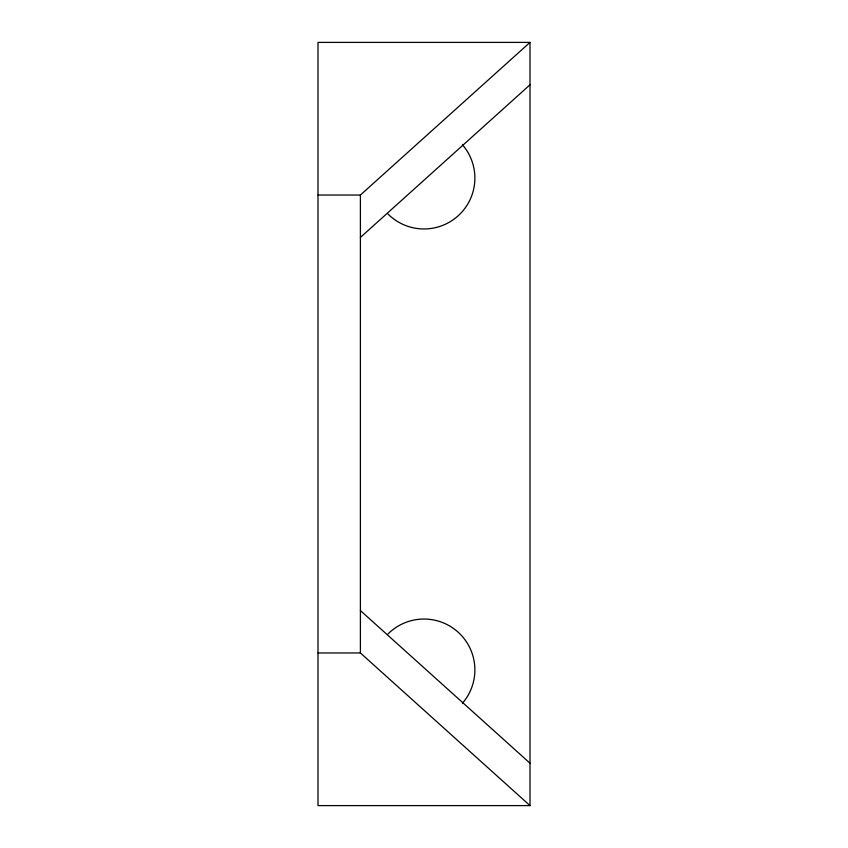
<?xml version="1.0" encoding="UTF-8"?>
<svg xmlns="http://www.w3.org/2000/svg" width="848" height="848" viewBox="0 0 848 848"><rect width="100%" height="100%" fill="white"/><g stroke="black" fill="none" stroke-linecap="round" stroke-linejoin="round"><path stroke-width="1.27" d="M318 195.04L360.4 195.04L530 42.4L530 805.6L318 805.6L318 42.4L530 42.4M360.4 237.44L530 84.8M318 652.96L360.4 652.96L530 805.6M360.4 610.56L530 763.2M360.4 195.04L360.4 652.96M462.446 144.754A50.88 50.88 0 0 1 458.673 215.318A50.88 50.88 0 0 1 388.024 214.056M388.024 633.944A50.88 50.88 0 0 1 458.673 632.682A50.88 50.88 0 0 1 462.446 703.246"/></g></svg>
